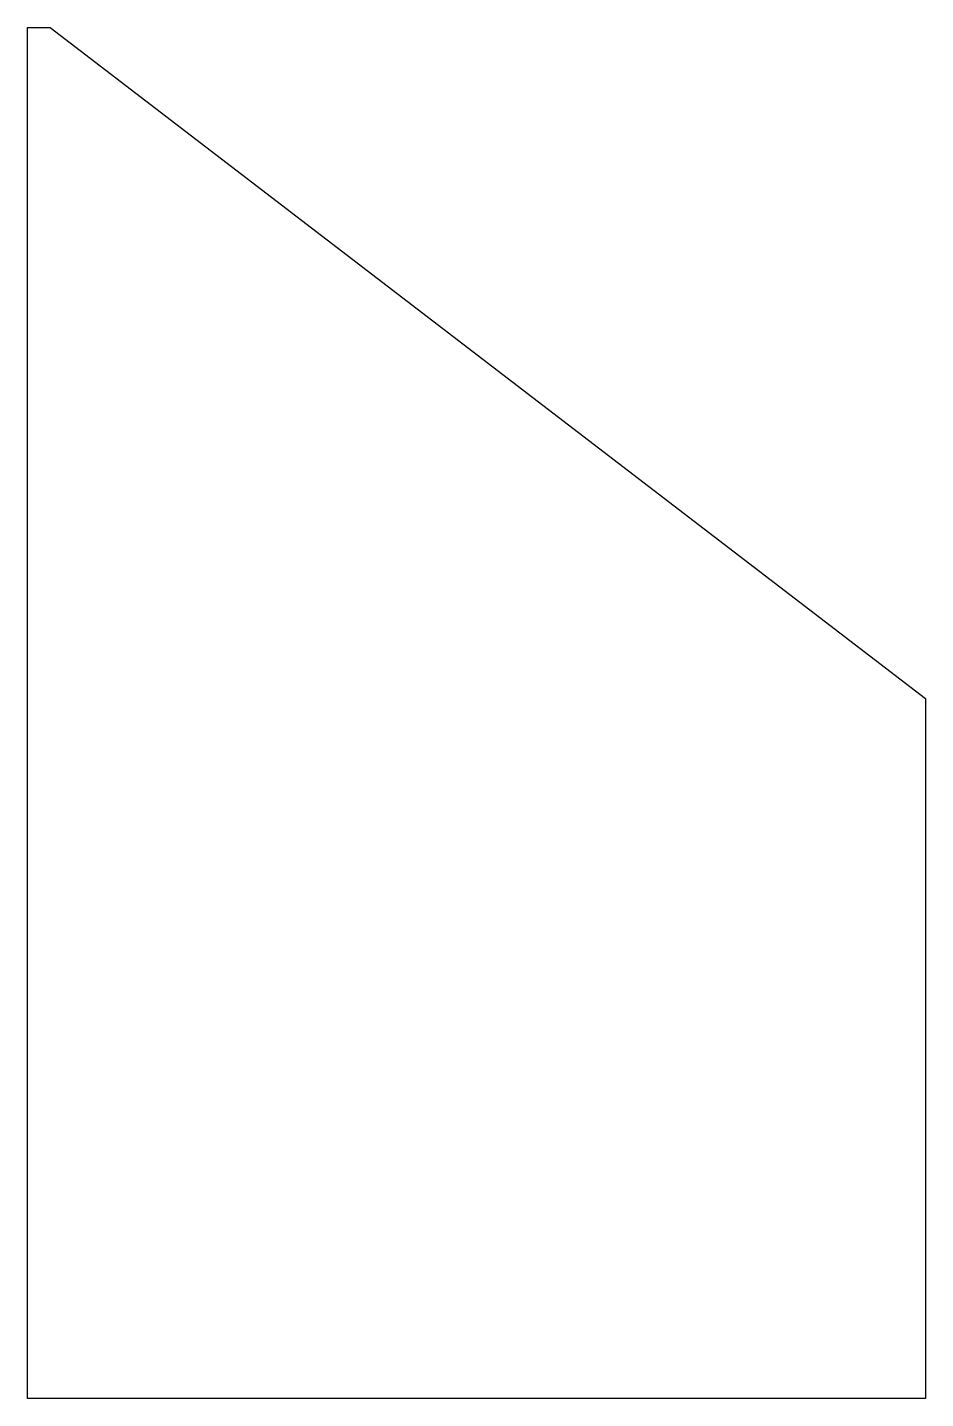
# Model space of a CAD drawing. Header units: millimetres. Extents: x 49 to 119, y 10 to 117.
import ezdxf

# ---------------------------------------------------------------- set-up
doc = ezdxf.new("R2010")
doc.units = ezdxf.units.MM

msp = doc.modelspace()

# ---------------------------------------------------------------- linework, layer by layer
for p, q in [((49.03, 10), (49.03, 117.442)), ((49.03, 117.442), (50.8, 117.442)), ((50.8, 117.442), (119.38, 64.864)), ((119.38, 64.864), (119.38, 10)), ((119.38, 10), (49.03, 10))]:
    msp.add_line(p, q)

doc.saveas('drawing.dxf')
